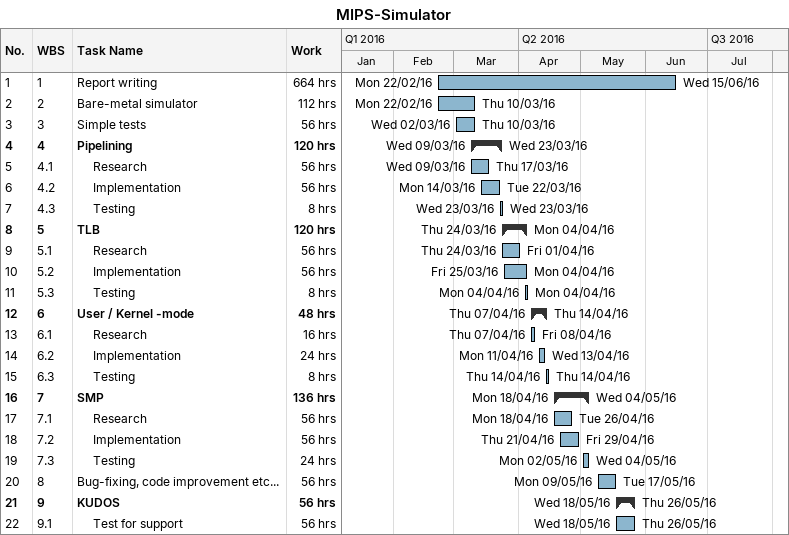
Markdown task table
MIPS-Simulator

| ID | WBS | Task | Start | Finish | Work (h) |
|---|---|---|---|---|---|
| 1 | 1 | Report writing | 2016-02-22 | 2016-06-15 | 664 |
| 2 | 2 | Bare-metal simulator | 2016-02-22 | 2016-03-10 | 112 |
| 3 | 3 | Simple tests | 2016-03-02 | 2016-03-10 | 56 |
| 4 | 4 | **Pipelining** | 2016-03-09 | 2016-03-23 | 120 |
| 5 | 4.1 | Research | 2016-03-09 | 2016-03-17 | 56 |
| 6 | 4.2 | Implementation | 2016-03-14 | 2016-03-22 | 56 |
| 7 | 4.3 | Testing | 2016-03-23 | 2016-03-23 | 8 |
| 8 | 5 | **TLB** | 2016-03-24 | 2016-04-04 | 120 |
| 9 | 5.1 | Research | 2016-03-24 | 2016-04-01 | 56 |
| 10 | 5.2 | Implementation | 2016-03-25 | 2016-04-04 | 56 |
| 11 | 5.3 | Testing | 2016-04-04 | 2016-04-04 | 8 |
| 12 | 6 | **User / Kernel -mode** | 2016-04-07 | 2016-04-14 | 48 |
| 13 | 6.1 | Research | 2016-04-07 | 2016-04-08 | 16 |
| 14 | 6.2 | Implementation | 2016-04-11 | 2016-04-13 | 24 |
| 15 | 6.3 | Testing | 2016-04-14 | 2016-04-14 | 8 |
| 16 | 7 | **SMP** | 2016-04-18 | 2016-05-04 | 136 |
| 17 | 7.1 | Research | 2016-04-18 | 2016-04-26 | 56 |
| 18 | 7.2 | Implementation | 2016-04-21 | 2016-04-29 | 56 |
| 19 | 7.3 | Testing | 2016-05-02 | 2016-05-04 | 24 |
| 20 | 8 | Bug-fixing, code improvement etc... | 2016-05-09 | 2016-05-17 | 56 |
| 21 | 9 | **KUDOS** | 2016-05-18 | 2016-05-26 | 56 |
| 22 | 9.1 | Test for support | 2016-05-18 | 2016-05-26 | 56 |
